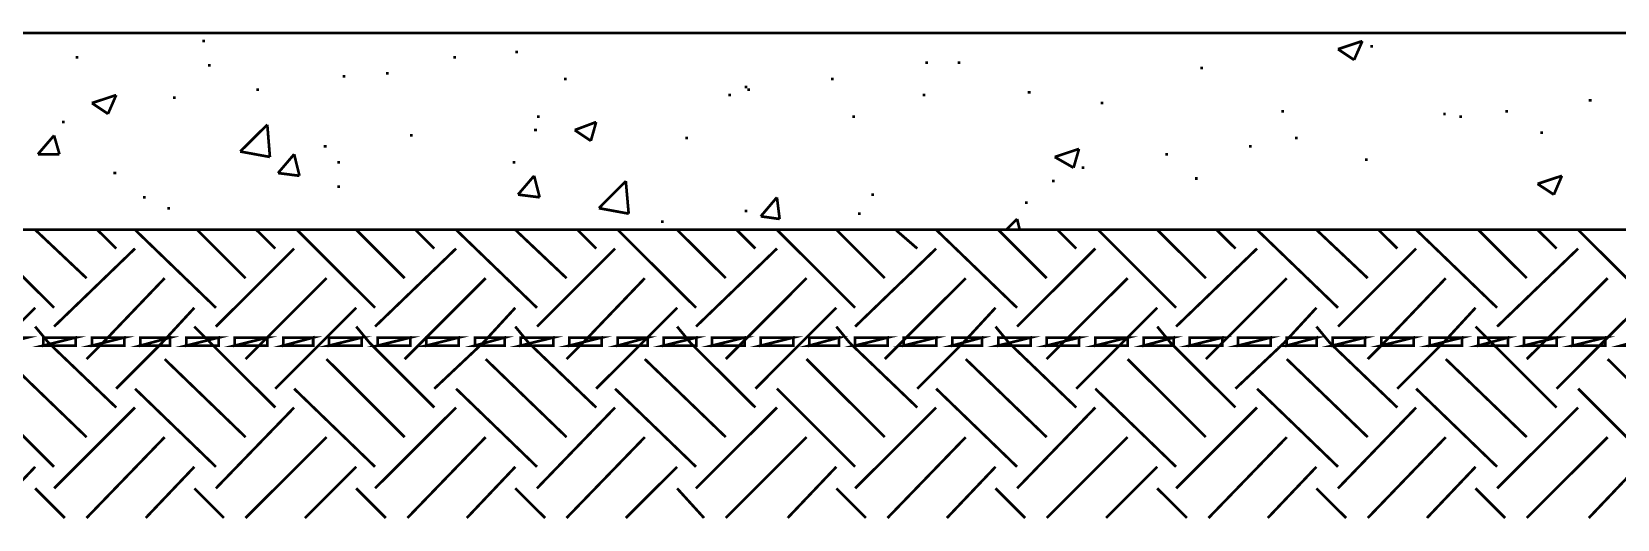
# Model space of a CAD drawing. Extents: x 0 to 210, y 0 to 297.
# Drawn here: x 112.29 to 137.22, y 76.02 to 83.69 of the extents above; entities that cross this region are included whole.
import ezdxf

# ---------------------------------------------------------------- set-up
doc = ezdxf.new("R2010")
doc.units = 0
doc.header["$MEASUREMENT"] = 0
for name, color, linetype in [('C00-00-00-BLACK', 7, 'Continuous'), ('C00-7E-FF', 150, 'Continuous'), ('C00-FF-00', 3, 'Continuous'), ('C95-49-00', 34, 'Continuous')]:
    doc.layers.add(name, color=color, linetype=linetype)

msp = doc.modelspace()

# ---------------------------------------------------------------- linework, layer by layer
at = {"layer": 'C00-00-00-BLACK', "const_width": 0.0423}
for points in [[(60.8171, 83.669), (157.982, 83.669)], [(114.978, 83.5424), (115.019, 83.5424)], [(125.495, 83.669), (125.537, 83.669)], [(125.495, 83.669), (125.537, 83.669)], [(130.201, 83.669), (130.244, 83.669)], [(132.832, 83.4154), (133.215, 83.5424)], [(133.085, 83.246), (133.215, 83.5424)], [(112.983, 83.2887), (113.027, 83.2887)], [(118.922, 83.2887), (118.965, 83.2887)], [(119.896, 83.3727), (119.939, 83.3727)], [(132.832, 83.4154), (133.085, 83.246)], [(133.342, 83.4581), (133.385, 83.4581)], [(115.062, 83.1617), (115.105, 83.1617)], [(117.861, 83.0337), (117.904, 83.0337)], [(126.344, 83.2033), (126.387, 83.2033)], [(126.851, 83.2033), (126.894, 83.2033)], [(130.67, 83.119), (130.712, 83.119)], [(115.824, 82.7775), (115.867, 82.7775)], [(117.181, 82.9896), (117.224, 82.9896)], [(120.661, 82.9469), (120.702, 82.9469)], [(123.503, 82.8202), (123.544, 82.8202)], [(123.544, 82.7775), (123.587, 82.7775)], [(124.86, 82.9469), (124.901, 82.9469)], [(113.239, 82.5666), (113.621, 82.6932)], [(113.239, 82.5666), (113.492, 82.3969)], [(113.492, 82.3969), (113.621, 82.6932)], [(114.512, 82.6505), (114.554, 82.6505)], [(123.248, 82.6932), (123.29, 82.6932)], [(126.301, 82.6932), (126.344, 82.6932)], [(127.955, 82.7345), (127.998, 82.7345)], [(129.1, 82.5666), (129.143, 82.5666)], [(136.776, 82.6079), (136.819, 82.6079)], [(112.77, 82.2688), (112.813, 82.2688)], [(120.237, 82.3542), (120.279, 82.3542)], [(121.168, 82.2688), (120.831, 82.1422)], [(121.084, 81.9725), (121.168, 82.2688)], [(125.198, 82.3542), (125.24, 82.3542)], [(131.943, 82.4385), (131.984, 82.4385)], [(134.486, 82.3969), (134.527, 82.3969)], [(134.742, 82.3542), (134.784, 82.3542)], [(135.461, 82.4385), (135.504, 82.4385)], [(112.39, 81.7619), (112.644, 82.0579)], [(112.729, 81.7619), (112.644, 82.0579)], [(115.571, 81.8046), (115.997, 82.2276)], [(116.038, 81.7192), (115.997, 82.2276)], [(118.243, 82.0579), (118.285, 82.0579)], [(120.192, 82.1422), (120.237, 82.1422)], [(120.831, 82.1422), (121.084, 81.9725)], [(122.568, 82.0152), (122.611, 82.0152)], [(132.154, 82.0152), (132.196, 82.0152)], [(136.012, 82.1009), (136.057, 82.1009)], [(112.39, 81.7619), (112.729, 81.7619)], [(115.571, 81.8046), (116.038, 81.7192)], [(116.166, 81.4656), (116.419, 81.7619)], [(116.503, 81.4229), (116.419, 81.7619)], [(116.885, 81.8885), (116.928, 81.8885)], [(128.378, 81.7192), (128.76, 81.8459)], [(128.674, 81.5495), (128.76, 81.8459)], [(130.117, 81.7619), (130.158, 81.7619)], [(131.432, 81.8885), (131.475, 81.8885)], [(117.096, 81.6349), (117.139, 81.6349)], [(119.853, 81.6349), (119.896, 81.6349)], [(128.378, 81.7192), (128.674, 81.5495)], [(128.802, 81.5495), (128.844, 81.5495)], [(133.258, 81.6762), (133.3, 81.6762)], [(113.578, 81.4656), (113.621, 81.4656)], [(116.166, 81.4656), (116.503, 81.4229)], [(119.939, 81.1265), (120.192, 81.4229)], [(120.279, 81.0839), (120.192, 81.4229)], [(121.211, 80.9128), (121.634, 81.3386)], [(121.679, 80.8274), (121.634, 81.3386)], [(128.337, 81.3386), (128.378, 81.3386)], [(130.586, 81.3802), (130.627, 81.3802)], [(135.97, 81.2959), (136.353, 81.4229)], [(135.97, 81.2959), (136.226, 81.1265)], [(136.226, 81.1265), (136.353, 81.4229)], [(114.044, 81.0839), (114.085, 81.0839)], [(117.096, 81.2532), (117.139, 81.2532)], [(119.939, 81.1265), (120.279, 81.0839)], [(123.756, 80.7847), (124.01, 81.0839)], [(124.053, 80.7434), (124.01, 81.0839)], [(125.495, 81.1265), (125.537, 81.1265)], [(114.424, 80.9128), (114.469, 80.9128)], [(121.211, 80.9128), (121.679, 80.8274)], [(123.503, 80.8701), (123.544, 80.8701)], [(123.756, 80.7847), (124.053, 80.7434)], [(125.283, 80.8274), (125.326, 80.8274)], [(127.912, 80.9995), (127.955, 80.9995)], [(65.9927, 80.5737), (152.808, 80.5737)], [(116.716, 80.5737), (116.759, 80.5737)], [(116.759, 80.5737), (116.8, 80.5737)], [(122.188, 80.7007), (122.229, 80.7007)], [(125.156, 80.5737), (125.198, 80.5737)], [(127.616, 80.5737), (127.786, 80.7434)], [(127.828, 80.5737), (127.786, 80.7434)]]:
    msp.add_lwpolyline(points, dxfattribs=at)
at = {"layer": 'C00-7E-FF', "const_width": 0.0423}
msp.add_lwpolyline([(135.757, 83.669), (138.472, 83.669)], dxfattribs=at)
at = {"layer": 'C00-FF-00', "const_width": 0.0423}
for points in [[(111.712, 78.8776), (111.712, 78.7506), (112.223, 78.8776), (111.712, 78.8776)], [(112.474, 78.7506), (112.985, 78.8776), (112.985, 78.7506), (112.474, 78.7506)], [(112.474, 78.8776), (112.474, 78.7506), (112.985, 78.8776), (112.474, 78.8776)], [(113.239, 78.7506), (113.75, 78.8776), (113.75, 78.7506), (113.239, 78.7506)], [(113.239, 78.8776), (113.239, 78.7506), (113.75, 78.8776), (113.239, 78.8776)], [(114.001, 78.7506), (114.469, 78.8776), (114.469, 78.7506), (114.001, 78.7506)], [(114.001, 78.8776), (114.001, 78.7506), (114.469, 78.8776), (114.001, 78.8776)], [(114.723, 78.7506), (115.234, 78.8776), (115.234, 78.7506), (114.723, 78.7506)], [(114.723, 78.8776), (114.723, 78.7506), (115.234, 78.8776), (114.723, 78.8776)], [(115.485, 78.7506), (115.997, 78.8776), (115.997, 78.7506), (115.485, 78.7506)], [(115.485, 78.8776), (115.485, 78.7506), (115.997, 78.8776), (115.485, 78.8776)], [(116.25, 78.7506), (116.718, 78.8776), (116.718, 78.7506), (116.25, 78.7506)], [(116.25, 78.8776), (116.25, 78.7506), (116.718, 78.8776), (116.25, 78.8776)], [(116.969, 78.7506), (117.481, 78.8776), (117.481, 78.7506), (116.969, 78.7506)], [(116.969, 78.8776), (116.969, 78.7506), (117.481, 78.8776), (116.969, 78.8776)], [(117.734, 78.7506), (118.245, 78.8776), (118.245, 78.7506), (117.734, 78.7506)], [(117.734, 78.8776), (117.734, 78.7506), (118.245, 78.8776), (117.734, 78.8776)], [(118.496, 78.7506), (119.007, 78.8776), (119.007, 78.7506), (118.496, 78.7506)], [(118.496, 78.8776), (118.496, 78.7506), (119.007, 78.8776), (118.496, 78.8776)], [(119.261, 78.7506), (119.73, 78.8776), (119.73, 78.7506), (119.261, 78.7506)], [(119.261, 78.8776), (119.261, 78.7506), (119.73, 78.8776), (119.261, 78.8776)], [(119.98, 78.7506), (120.492, 78.8776), (120.492, 78.7506), (119.98, 78.7506)], [(119.98, 78.8776), (119.98, 78.7506), (120.492, 78.8776), (119.98, 78.8776)], [(120.745, 78.7506), (121.256, 78.8776), (121.256, 78.7506), (120.745, 78.7506)], [(120.745, 78.8776), (120.745, 78.7506), (121.256, 78.8776), (120.745, 78.8776)], [(121.507, 78.7506), (121.976, 78.8776), (121.976, 78.7506), (121.507, 78.7506)], [(121.507, 78.8776), (121.507, 78.7506), (121.976, 78.8776), (121.507, 78.8776)], [(122.229, 78.7506), (122.741, 78.8776), (122.741, 78.7506), (122.229, 78.7506)], [(122.229, 78.8776), (122.229, 78.7506), (122.741, 78.8776), (122.229, 78.8776)], [(122.991, 78.7506), (123.503, 78.8776), (123.503, 78.7506), (122.991, 78.7506)], [(122.991, 78.8776), (122.991, 78.7506), (123.503, 78.8776), (122.991, 78.8776)], [(123.756, 78.7506), (124.267, 78.8776), (124.267, 78.7506), (123.756, 78.7506)], [(123.756, 78.8776), (123.756, 78.7506), (124.267, 78.8776), (123.756, 78.8776)], [(124.518, 78.7506), (124.987, 78.8776), (124.987, 78.7506), (124.518, 78.7506)], [(124.518, 78.8776), (124.518, 78.7506), (124.987, 78.8776), (124.518, 78.8776)], [(125.24, 78.7506), (125.752, 78.8776), (125.752, 78.7506), (125.24, 78.7506)], [(125.24, 78.8776), (125.24, 78.7506), (125.752, 78.8776), (125.24, 78.8776)], [(126.005, 78.7506), (126.516, 78.8776), (126.516, 78.7506), (126.005, 78.7506)], [(126.005, 78.8776), (126.005, 78.7506), (126.516, 78.8776), (126.005, 78.8776)], [(126.767, 78.7506), (127.236, 78.8776), (127.236, 78.7506), (126.767, 78.7506)], [(126.767, 78.8776), (126.767, 78.7506), (127.236, 78.8776), (126.767, 78.8776)], [(127.489, 78.7506), (128, 78.8776), (128, 78.7506), (127.489, 78.7506)], [(127.489, 78.8776), (127.489, 78.7506), (128, 78.8776), (127.489, 78.8776)], [(128.251, 78.7506), (128.762, 78.8776), (128.762, 78.7506), (128.251, 78.7506)], [(128.251, 78.8776), (128.251, 78.7506), (128.762, 78.8776), (128.251, 78.8776)], [(129.016, 78.7506), (129.527, 78.8776), (129.527, 78.7506), (129.016, 78.7506)], [(129.016, 78.8776), (129.016, 78.7506), (129.527, 78.8776), (129.016, 78.8776)], [(129.778, 78.7506), (130.247, 78.8776), (130.247, 78.7506), (129.778, 78.7506)], [(129.778, 78.8776), (129.778, 78.7506), (130.247, 78.8776), (129.778, 78.8776)], [(130.5, 78.7506), (131.011, 78.8776), (131.011, 78.7506), (130.5, 78.7506)], [(130.5, 78.8776), (130.5, 78.7506), (131.011, 78.8776), (130.5, 78.8776)], [(131.262, 78.7506), (131.773, 78.8776), (131.773, 78.7506), (131.262, 78.7506)], [(131.262, 78.8776), (131.262, 78.7506), (131.773, 78.8776), (131.262, 78.8776)], [(132.027, 78.7506), (132.496, 78.8776), (132.496, 78.7506), (132.027, 78.7506)], [(132.027, 78.8776), (132.027, 78.7506), (132.496, 78.8776), (132.027, 78.8776)], [(132.746, 78.7506), (133.258, 78.8776), (133.258, 78.7506), (132.746, 78.7506)], [(132.746, 78.8776), (132.746, 78.7506), (133.258, 78.8776), (132.746, 78.8776)], [(133.511, 78.7506), (134.022, 78.8776), (134.022, 78.7506), (133.511, 78.7506)], [(133.511, 78.8776), (133.511, 78.7506), (134.022, 78.8776), (133.511, 78.8776)], [(134.273, 78.7506), (134.784, 78.8776), (134.784, 78.7506), (134.273, 78.7506)], [(134.273, 78.8776), (134.273, 78.7506), (134.784, 78.8776), (134.273, 78.8776)], [(135.038, 78.7506), (135.507, 78.8776), (135.507, 78.7506), (135.038, 78.7506)], [(135.038, 78.8776), (135.038, 78.7506), (135.507, 78.8776), (135.038, 78.8776)], [(135.757, 78.7506), (136.269, 78.8776), (136.269, 78.7506), (135.757, 78.7506)], [(135.757, 78.8776), (135.757, 78.7506), (136.269, 78.8776), (135.757, 78.8776)], [(136.522, 78.7506), (137.033, 78.8776), (137.033, 78.7506), (136.522, 78.7506)], [(136.522, 78.8776), (136.522, 78.7506), (137.033, 78.8776), (136.522, 78.8776)], [(137.284, 78.7506), (137.753, 78.8776), (137.753, 78.7506), (137.284, 78.7506)]]:
    msp.add_lwpolyline(points, close=True, dxfattribs=at)
at = {"layer": 'C00-FF-00'}
for points in [[(112.474, 78.8776), (112.474, 78.7506), (112.985, 78.8776), (112.474, 78.8776)], [(112.474, 78.7506), (112.985, 78.8776), (112.985, 78.7506), (112.474, 78.7506)], [(113.239, 78.8776), (113.239, 78.7506), (113.75, 78.8776), (113.239, 78.8776)], [(113.239, 78.7506), (113.75, 78.8776), (113.75, 78.7506), (113.239, 78.7506)], [(114.001, 78.8776), (114.001, 78.7506), (114.469, 78.8776), (114.001, 78.8776)], [(114.001, 78.7506), (114.469, 78.8776), (114.469, 78.7506), (114.001, 78.7506)], [(114.723, 78.8776), (114.723, 78.7506), (115.234, 78.8776), (114.723, 78.8776)], [(114.723, 78.7506), (115.234, 78.8776), (115.234, 78.7506), (114.723, 78.7506)], [(115.485, 78.8776), (115.485, 78.7506), (115.997, 78.8776), (115.485, 78.8776)], [(115.485, 78.7506), (115.997, 78.8776), (115.997, 78.7506), (115.485, 78.7506)], [(116.25, 78.8776), (116.25, 78.7506), (116.718, 78.8776), (116.25, 78.8776)], [(116.25, 78.7506), (116.718, 78.8776), (116.718, 78.7506), (116.25, 78.7506)], [(116.969, 78.8776), (116.969, 78.7506), (117.481, 78.8776), (116.969, 78.8776)], [(116.969, 78.7506), (117.481, 78.8776), (117.481, 78.7506), (116.969, 78.7506)], [(117.734, 78.8776), (117.734, 78.7506), (118.245, 78.8776), (117.734, 78.8776)], [(117.734, 78.7506), (118.245, 78.8776), (118.245, 78.7506), (117.734, 78.7506)], [(118.496, 78.8776), (118.496, 78.7506), (119.007, 78.8776), (118.496, 78.8776)], [(118.496, 78.7506), (119.007, 78.8776), (119.007, 78.7506), (118.496, 78.7506)], [(119.261, 78.8776), (119.261, 78.7506), (119.73, 78.8776), (119.261, 78.8776)], [(119.261, 78.7506), (119.73, 78.8776), (119.73, 78.7506), (119.261, 78.7506)], [(119.98, 78.8776), (119.98, 78.7506), (120.492, 78.8776), (119.98, 78.8776)], [(119.98, 78.7506), (120.492, 78.8776), (120.492, 78.7506), (119.98, 78.7506)], [(120.745, 78.8776), (120.745, 78.7506), (121.256, 78.8776), (120.745, 78.8776)], [(120.745, 78.7506), (121.256, 78.8776), (121.256, 78.7506), (120.745, 78.7506)], [(121.507, 78.8776), (121.507, 78.7506), (121.976, 78.8776), (121.507, 78.8776)], [(121.507, 78.7506), (121.976, 78.8776), (121.976, 78.7506), (121.507, 78.7506)], [(122.229, 78.8776), (122.229, 78.7506), (122.741, 78.8776), (122.229, 78.8776)], [(122.229, 78.7506), (122.741, 78.8776), (122.741, 78.7506), (122.229, 78.7506)], [(122.991, 78.8776), (122.991, 78.7506), (123.503, 78.8776), (122.991, 78.8776)], [(122.991, 78.7506), (123.503, 78.8776), (123.503, 78.7506), (122.991, 78.7506)], [(123.756, 78.8776), (123.756, 78.7506), (124.267, 78.8776), (123.756, 78.8776)], [(123.756, 78.7506), (124.267, 78.8776), (124.267, 78.7506), (123.756, 78.7506)], [(124.518, 78.8776), (124.518, 78.7506), (124.987, 78.8776), (124.518, 78.8776)], [(124.518, 78.7506), (124.987, 78.8776), (124.987, 78.7506), (124.518, 78.7506)], [(125.24, 78.8776), (125.24, 78.7506), (125.752, 78.8776), (125.24, 78.8776)], [(125.24, 78.7506), (125.752, 78.8776), (125.752, 78.7506), (125.24, 78.7506)], [(126.005, 78.8776), (126.005, 78.7506), (126.516, 78.8776), (126.005, 78.8776)], [(126.005, 78.7506), (126.516, 78.8776), (126.516, 78.7506), (126.005, 78.7506)], [(126.767, 78.8776), (126.767, 78.7506), (127.236, 78.8776), (126.767, 78.8776)], [(126.767, 78.7506), (127.236, 78.8776), (127.236, 78.7506), (126.767, 78.7506)], [(127.489, 78.8776), (127.489, 78.7506), (128, 78.8776), (127.489, 78.8776)], [(127.489, 78.7506), (128, 78.8776), (128, 78.7506), (127.489, 78.7506)], [(128.251, 78.8776), (128.251, 78.7506), (128.762, 78.8776), (128.251, 78.8776)], [(128.251, 78.7506), (128.762, 78.8776), (128.762, 78.7506), (128.251, 78.7506)], [(129.016, 78.8776), (129.016, 78.7506), (129.527, 78.8776), (129.016, 78.8776)], [(129.016, 78.7506), (129.527, 78.8776), (129.527, 78.7506), (129.016, 78.7506)], [(129.778, 78.8776), (129.778, 78.7506), (130.247, 78.8776), (129.778, 78.8776)], [(129.778, 78.7506), (130.247, 78.8776), (130.247, 78.7506), (129.778, 78.7506)], [(130.5, 78.8776), (130.5, 78.7506), (131.011, 78.8776), (130.5, 78.8776)], [(130.5, 78.7506), (131.011, 78.8776), (131.011, 78.7506), (130.5, 78.7506)], [(131.262, 78.8776), (131.262, 78.7506), (131.773, 78.8776), (131.262, 78.8776)], [(131.262, 78.7506), (131.773, 78.8776), (131.773, 78.7506), (131.262, 78.7506)], [(132.027, 78.8776), (132.027, 78.7506), (132.496, 78.8776), (132.027, 78.8776)], [(132.027, 78.7506), (132.496, 78.8776), (132.496, 78.7506), (132.027, 78.7506)], [(132.746, 78.8776), (132.746, 78.7506), (133.258, 78.8776), (132.746, 78.8776)], [(132.746, 78.7506), (133.258, 78.8776), (133.258, 78.7506), (132.746, 78.7506)], [(133.511, 78.8776), (133.511, 78.7506), (134.022, 78.8776), (133.511, 78.8776)], [(133.511, 78.7506), (134.022, 78.8776), (134.022, 78.7506), (133.511, 78.7506)], [(134.273, 78.8776), (134.273, 78.7506), (134.784, 78.8776), (134.273, 78.8776)], [(134.273, 78.7506), (134.784, 78.8776), (134.784, 78.7506), (134.273, 78.7506)], [(135.038, 78.8776), (135.038, 78.7506), (135.507, 78.8776), (135.038, 78.8776)], [(135.038, 78.7506), (135.507, 78.8776), (135.507, 78.7506), (135.038, 78.7506)], [(135.757, 78.8776), (135.757, 78.7506), (136.269, 78.8776), (135.757, 78.8776)], [(135.757, 78.7506), (136.269, 78.8776), (136.269, 78.7506), (135.757, 78.7506)], [(136.522, 78.8776), (136.522, 78.7506), (137.033, 78.8776), (136.522, 78.8776)], [(136.522, 78.7506), (137.033, 78.8776), (137.033, 78.7506), (136.522, 78.7506)]]:
    msp.add_lwpolyline(points, close=True, dxfattribs=at)
at = {"layer": 'C95-49-00', "const_width": 0.0423}
for points in [[(112.644, 79.3461), (111.413, 80.5737)], [(113.155, 79.8117), (112.347, 80.5737)], [(113.621, 80.2778), (113.324, 80.5737)], [(115.189, 79.3461), (113.917, 80.5737)], [(115.655, 79.8117), (114.893, 80.5737)], [(116.123, 80.2778), (115.824, 80.5737)], [(117.691, 79.3461), (116.462, 80.5737)], [(118.157, 79.8117), (117.395, 80.5737)], [(118.623, 80.2778), (118.327, 80.5737)], [(120.237, 79.3461), (118.965, 80.5737)], [(120.702, 79.8117), (119.896, 80.5737)], [(121.168, 80.2778), (120.872, 80.5737)], [(122.738, 79.3461), (121.507, 80.5737)], [(123.206, 79.8117), (122.441, 80.5737)], [(123.672, 80.2778), (123.376, 80.5737)], [(125.24, 79.3461), (124.01, 80.5737)], [(125.706, 79.8117), (124.944, 80.5737)], [(126.217, 80.2778), (125.876, 80.5737)], [(127.786, 79.3461), (126.514, 80.5737)], [(128.251, 79.8117), (127.489, 80.5737)], [(128.717, 80.2778), (128.421, 80.5737)], [(130.286, 79.3461), (129.059, 80.5737)], [(130.754, 79.8117), (129.99, 80.5737)], [(131.22, 80.2778), (130.923, 80.5737)], [(132.832, 79.3461), (131.559, 80.5737)], [(133.3, 79.8117), (132.493, 80.5737)], [(133.765, 80.2778), (133.469, 80.5737)], [(135.334, 79.3461), (134.061, 80.5737)], [(135.8, 79.8117), (135.038, 80.5737)], [(136.269, 80.2778), (135.97, 80.5737)], [(137.837, 79.3461), (136.608, 80.5737)], [(112.644, 79.0497), (113.917, 80.2778)], [(115.189, 79.0497), (116.419, 80.2778)], [(117.691, 79.0497), (118.965, 80.2778)], [(120.237, 79.0497), (121.465, 80.2778)], [(122.738, 79.0497), (124.01, 80.2778)], [(125.24, 79.0497), (126.514, 80.2778)], [(127.786, 79.0497), (129.016, 80.2778)], [(130.286, 79.0497), (131.559, 80.2778)], [(132.832, 79.0497), (134.061, 80.2778)], [(135.334, 79.0497), (136.608, 80.2778)], [(113.155, 78.5386), (113.409, 78.7936), (114.383, 79.8117)], [(115.655, 78.5386), (115.911, 78.7936), (116.928, 79.8117)], [(118.157, 78.5386), (118.412, 78.7936), (119.43, 79.8117)], [(120.702, 78.5386), (120.957, 78.7936), (121.933, 79.8117)], [(123.206, 78.5386), (123.46, 78.7936), (124.476, 79.8117)], [(125.706, 78.5386), (125.96, 78.7936), (126.979, 79.8117)], [(128.251, 78.5386), (128.505, 78.7936), (129.524, 79.8117)], [(130.754, 78.5386), (131.009, 78.7936), (132.027, 79.8117)], [(133.3, 78.5386), (133.554, 78.7936), (134.527, 79.8117)], [(135.8, 78.5386), (136.057, 78.7936), (137.072, 79.8117)], [(111.075, 78.0729), (111.797, 78.7936), (112.347, 79.3461)], [(113.621, 78.0729), (114.34, 78.7936), (114.85, 79.3461)], [(116.123, 78.0729), (116.842, 78.7936), (117.395, 79.3461)], [(118.623, 78.0729), (119.388, 78.7936), (119.896, 79.3461)], [(121.168, 78.0729), (121.89, 78.7936), (122.441, 79.3461)], [(123.672, 78.0729), (124.391, 78.7936), (124.944, 79.3461)], [(126.217, 78.0729), (126.937, 78.7936), (127.447, 79.3461)], [(128.717, 78.0729), (129.439, 78.7936), (129.99, 79.3461)], [(131.22, 78.0729), (131.984, 78.7936), (132.493, 79.3461)], [(133.765, 78.0729), (134.486, 78.7936), (134.995, 79.3461)], [(136.269, 78.0729), (136.988, 78.7936), (137.541, 79.3461)], [(113.621, 77.7766), (112.559, 78.7936), (112.347, 79.0497)], [(116.123, 77.7766), (115.105, 78.7936), (114.85, 79.0497)], [(118.623, 77.7766), (117.607, 78.7936), (117.395, 79.0497)], [(121.168, 77.7766), (120.107, 78.7936), (119.896, 79.0497)], [(123.672, 77.7766), (122.652, 78.7936), (122.441, 79.0497)], [(126.217, 77.7766), (125.156, 78.7936), (124.944, 79.0497)], [(128.717, 77.7766), (127.659, 78.7936), (127.447, 79.0497)], [(131.22, 77.7766), (130.201, 78.7936), (129.99, 79.0497)], [(133.765, 77.7766), (132.705, 78.7936), (132.493, 79.0497)], [(136.269, 77.7766), (135.25, 78.7936), (134.995, 79.0497)], [(113.155, 77.3105), (111.882, 78.5386)], [(115.655, 77.3105), (114.383, 78.5386)], [(118.157, 77.3105), (116.928, 78.5386)], [(120.702, 77.3105), (119.43, 78.5386)], [(123.206, 77.3105), (121.933, 78.5386)], [(125.706, 77.3105), (124.476, 78.5386)], [(128.251, 77.3105), (126.979, 78.5386)], [(130.754, 77.3105), (129.524, 78.5386)], [(133.3, 77.3105), (132.027, 78.5386)], [(135.8, 77.3105), (134.527, 78.5386)], [(138.303, 77.3105), (137.072, 78.5386)], [(112.644, 76.8435), (111.413, 78.0729)], [(115.189, 76.8435), (113.917, 78.0729)], [(117.691, 76.8435), (116.419, 78.0729)], [(120.237, 76.8435), (118.965, 78.0729)], [(122.738, 76.8435), (121.465, 78.0729)], [(125.24, 76.8435), (124.01, 78.0729)], [(127.786, 76.8435), (126.514, 78.0729)], [(130.286, 76.8435), (129.016, 78.0729)], [(132.832, 76.8435), (131.559, 78.0729)], [(135.334, 76.8435), (134.061, 78.0729)], [(137.837, 76.8435), (136.608, 78.0729)], [(112.644, 76.5044), (113.917, 77.7766)], [(115.189, 76.5044), (116.419, 77.7766)], [(117.691, 76.5044), (118.965, 77.7766)], [(120.237, 76.5044), (121.465, 77.7766)], [(122.738, 76.5044), (124.01, 77.7766)], [(125.24, 76.5044), (126.514, 77.7766)], [(127.786, 76.5044), (129.016, 77.7766)], [(130.286, 76.5044), (131.559, 77.7766)], [(132.832, 76.5044), (134.061, 77.7766)], [(135.334, 76.5044), (136.608, 77.7766)], [(113.155, 76.0388), (114.383, 77.3105)], [(115.655, 76.0388), (116.928, 77.3105)], [(118.2, 76.0388), (119.43, 77.3105)], [(120.702, 76.0388), (121.933, 77.3105)], [(123.206, 76.0388), (124.476, 77.3105)], [(125.749, 76.0388), (126.979, 77.3105)], [(128.251, 76.0388), (129.524, 77.3105)], [(130.797, 76.0388), (132.027, 77.3105)], [(133.3, 76.0388), (134.527, 77.3105)], [(135.8, 76.0388), (137.072, 77.3105)], [(111.585, 76.0388), (112.347, 76.8435)], [(114.085, 76.0388), (114.85, 76.8435)], [(116.589, 76.0388), (117.395, 76.8435)], [(119.134, 76.0388), (119.896, 76.8435)], [(121.634, 76.0388), (122.441, 76.8435)], [(124.179, 76.0388), (124.944, 76.8435)], [(126.683, 76.0388), (127.447, 76.8435)], [(129.185, 76.0388), (129.99, 76.8435)], [(131.728, 76.0388), (132.493, 76.8435)], [(134.231, 76.0388), (134.995, 76.8435)], [(136.776, 76.0388), (137.541, 76.8435)], [(112.813, 76.0388), (112.347, 76.5044)], [(115.316, 76.0388), (114.85, 76.5044)], [(117.861, 76.0388), (117.395, 76.5044)], [(120.365, 76.0388), (119.896, 76.5044)], [(122.864, 76.0388), (122.441, 76.5044)], [(125.41, 76.0388), (124.944, 76.5044)], [(127.912, 76.0388), (127.447, 76.5044)], [(130.458, 76.0388), (129.99, 76.5044)], [(132.959, 76.0388), (132.493, 76.5044)], [(135.461, 76.0388), (134.995, 76.5044)]]:
    msp.add_lwpolyline(points, dxfattribs=at)

doc.saveas('drawing.dxf')
